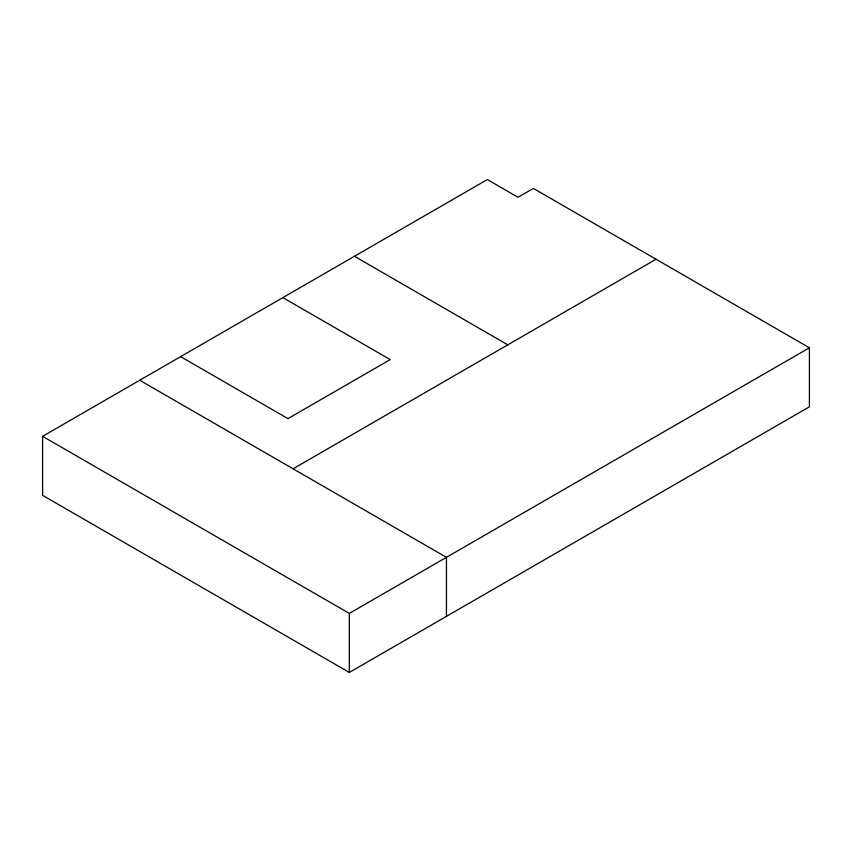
<?xml version="1.0" encoding="UTF-8"?>
<svg xmlns="http://www.w3.org/2000/svg" width="852" height="852" viewBox="0 0 852 852"><rect width="100%" height="100%" fill="white"/><g stroke="black" fill="none" stroke-linecap="round" stroke-linejoin="round"><path stroke-width="1.28" d="M42.6 436.33L487.344 179.559L518.016 197.27L533.352 188.409L809.4 347.786L809.4 406.819L349.32 672.441L42.6 495.353L42.6 436.33L349.32 613.408L809.4 347.786M293.088 468.792L656.04 259.242M354.432 256.292L507.792 344.836M282.864 297.614L390.216 359.597L287.976 418.62L180.624 356.647M139.728 380.258L446.448 557.336L446.448 616.369M349.32 613.408L349.32 672.441"/></g></svg>
